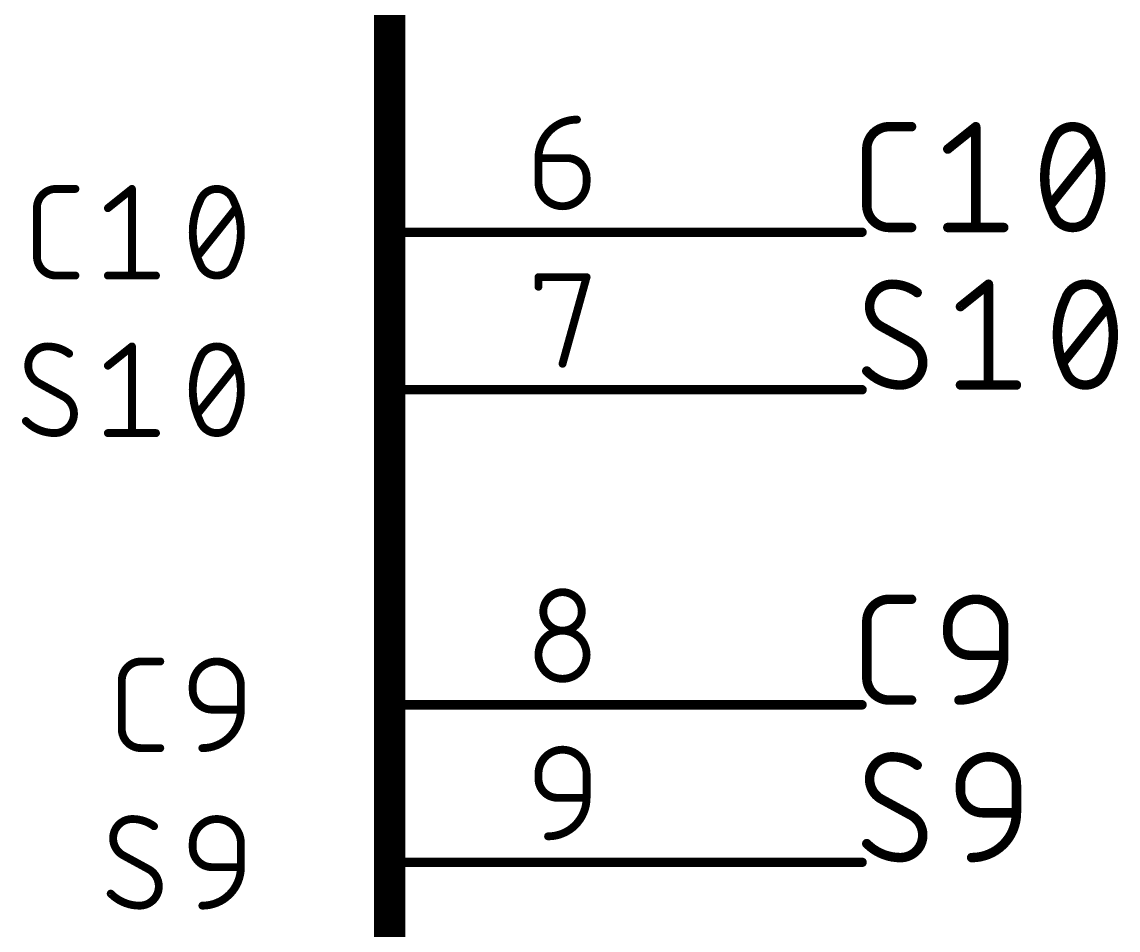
# Model space of a CAD drawing. Extents: x -75 to 101, y 0 to 115.
# Drawn here: x 82.97 to 100.65, y 75.11 to 89.75 of the extents above; entities that cross this region are included whole.
import ezdxf

# ---------------------------------------------------------------- set-up
doc = ezdxf.new("R2010")
doc.units = 0
for name, color, linetype in [('91', 122, 'CONTINUOUS'), ('94', 12, 'CONTINUOUS'), ('95', 251, 'CONTINUOUS')]:
    doc.layers.add(name, color=color, linetype=linetype)

msp = doc.modelspace()

# ---------------------------------------------------------------- linework, layer by layer
at = {"layer": '91', "const_width": 0.1524}
for points in [[(93.98, 86.36), (96.52, 86.36)], [(93.98, 83.82), (96.52, 83.82)], [(93.98, 78.74), (96.52, 78.74)], [(93.98, 76.2), (96.52, 76.2)]]:
    msp.add_lwpolyline(points, dxfattribs=at)
at = {"layer": '91', "const_width": 0.0762}
for points in [[(93.98, 86.3981, 1), (93.98, 86.3219)], [(96.52, 86.3219, 1), (96.52, 86.3981)], [(93.98, 83.8581, 1), (93.98, 83.7819)], [(96.52, 83.7819, 1), (96.52, 83.8581)], [(93.98, 78.7781, 1), (93.98, 78.7019)], [(96.52, 78.7019, 1), (96.52, 78.7781)], [(93.98, 76.2381, 1), (93.98, 76.1619)], [(96.52, 76.1619, 1), (96.52, 76.2381)]]:
    msp.add_lwpolyline(points, format="xyb", dxfattribs=at)
at = {"layer": '94'}
for points, const_width in [([(88.9, 104.14), (88.9, 7.62)], 0.508), ([(93.98, 86.36), (88.9, 86.36)], 0.1524), ([(93.98, 83.82), (88.9, 83.82)], 0.1524), ([(93.98, 78.74), (88.9, 78.74)], 0.1524), ([(93.98, 76.2), (88.9, 76.2)], 0.1524)]:
    msp.add_lwpolyline(points, dxfattribs=dict(at, const_width=const_width))
at = {"layer": '94', "const_width": 0.0762}
for points in [[(88.9, 86.3981, 1), (88.9, 86.3219)], [(93.98, 86.3219, 1), (93.98, 86.3981)], [(88.9, 83.8581, 1), (88.9, 83.7819)], [(93.98, 83.7819, 1), (93.98, 83.8581)], [(88.9, 78.7781, 1), (88.9, 78.7019)], [(93.98, 78.7019, 1), (93.98, 78.7781)], [(88.9, 76.2381, 1), (88.9, 76.1619)], [(93.98, 76.1619, 1), (93.98, 76.2381)]]:
    msp.add_lwpolyline(points, format="xyb", dxfattribs=at)
at = {"layer": '95'}
for points, const_width in [([(91.9212, 88.1761, 0.4142), (91.3003, 87.5552)], 0.127), ([(91.9212, 88.1444, 1), (91.9212, 88.2078)], 0.0635), ([(96.9574, 88.0618, 0.4142), (96.5962, 87.7006)], 0.1524), ([(96.9574, 88.0999, 1), (96.9574, 88.0237)], 0.0762), ([(96.9574, 88.0237, 1), (96.9574, 88.0999)], 0.0762), ([(97.3187, 88.0237, 1), (97.3187, 88.0999)], 0.0762), ([(98.3924, 88.0618, 1), (98.3162, 88.0618)], 0.0762), ([(98.3781, 88.032, 1), (98.3305, 88.0916)], 0.0762), ([(99.9174, 88.0618, 0.3205), (99.6013, 87.836)], 0.1524), ([(100.2335, 87.836, 0.3205), (99.9174, 88.0618)], 0.1524), ([(99.9174, 88.0999, 1), (99.9174, 88.0237)], 0.0762), ([(99.9174, 88.0237, 1), (99.9174, 88.0999)], 0.0762), ([(99.6013, 87.836, 0.1139), (99.4659, 87.249)], 0.1524), ([(99.5653, 87.8484, 1), (99.6374, 87.8237)], 0.0762), ([(99.6356, 87.8193, 1), (99.5671, 87.8527)], 0.0762), ([(100.369, 87.249, 0.1139), (100.2335, 87.836)], 0.1524), ([(100.2678, 87.8527, 1), (100.1993, 87.8193)], 0.0762), ([(100.1975, 87.8237, 1), (100.2696, 87.8484)], 0.0762), ([(96.6343, 87.7006, 1), (96.5581, 87.7006)], 0.0762), ([(96.5581, 87.7006, 1), (96.6343, 87.7006)], 0.0762), ([(97.8789, 87.7303, 1), (97.9266, 87.6708)], 0.0762), ([(100.3084, 87.6768, 1), (100.2489, 87.7244)], 0.0762), ([(91.3003, 87.587, 1), (91.3003, 87.5235)], 0.0635), ([(91.3321, 87.5552, 1), (91.2686, 87.5552)], 0.0635), ([(91.2686, 87.5552, 1), (91.3321, 87.5552)], 0.0635), ([(91.766, 87.587, 1), (91.766, 87.5235)], 0.0635), ([(92.0764, 87.2448, 0.4142), (91.766, 87.5552)], 0.127), ([(91.766, 87.5235, 1), (91.766, 87.587)], 0.0635), ([(91.3003, 87.1672, 1), (92.0764, 87.1672)], 0.127), ([(91.332, 87.1672, 1), (91.2685, 87.1672)], 0.0635), ([(91.2686, 87.1672, 1), (91.3321, 87.1672)], 0.0635), ([(92.1082, 87.2448, 1), (92.0447, 87.2448)], 0.0635), ([(92.0447, 87.2448, 1), (92.1082, 87.2448)], 0.0635), ([(92.1082, 87.1672, 1), (92.0447, 87.1672)], 0.0635), ([(92.0447, 87.1672, 1), (92.1082, 87.1672)], 0.0635), ([(99.4659, 87.249, 0.1139), (99.6013, 86.662)], 0.1524), ([(99.504, 87.249, 1), (99.4278, 87.249)], 0.0762), ([(99.4278, 87.249, 1), (99.504, 87.249)], 0.0762), ([(100.2335, 86.662, 0.1139), (100.369, 87.249)], 0.1524), ([(100.4071, 87.249, 1), (100.3309, 87.249)], 0.0762), ([(100.3309, 87.249, 1), (100.4071, 87.249)], 0.0762), ([(83.5205, 87.0585, 0.4142), (83.21, 86.7481)], 0.127), ([(83.5205, 87.0903, 1), (83.5205, 87.0268)], 0.0635), ([(83.5205, 87.0268, 1), (83.5205, 87.0902)], 0.0635), ([(83.8309, 87.0268, 1), (83.8309, 87.0903)], 0.0635), ([(84.7745, 87.0585, 1), (84.711, 87.0585)], 0.0635), ([(84.7626, 87.0337, 1), (84.723, 87.0833)], 0.0635), ([(86.1116, 87.0585, 0.3205), (85.84, 86.8645)], 0.127), ([(86.3833, 86.8645, 0.3205), (86.1116, 87.0585)], 0.127), ([(86.1116, 87.0902, 1), (86.1116, 87.0268)], 0.0635), ([(86.1116, 87.0268, 1), (86.1116, 87.0902)], 0.0635), ([(85.84, 86.8645, 0.1139), (85.7236, 86.36)], 0.127), ([(85.81, 86.8748, 1), (85.87, 86.8542)], 0.0635), ([(85.8685, 86.8506, 1), (85.8115, 86.8784)], 0.0635), ([(86.4118, 86.8784, 1), (86.3547, 86.8506)], 0.0635), ([(86.4997, 86.36, 0.1139), (86.3833, 86.8645)], 0.127), ([(86.3533, 86.8542, 1), (86.4133, 86.8748)], 0.0635), ([(96.5962, 86.7974, 0.4142), (96.9574, 86.4362)], 0.1524), ([(96.6343, 86.7974, 1), (96.5581, 86.7974)], 0.0762), ([(96.5581, 86.7974, 1), (96.6343, 86.7974)], 0.0762), ([(99.5264, 86.8212, 1), (99.5859, 86.7736)], 0.0762), ([(83.2418, 86.7481, 1), (83.1783, 86.7481)], 0.0635), ([(83.1783, 86.7481, 1), (83.2418, 86.7481)], 0.0635), ([(84.3349, 86.7728, 1), (84.3746, 86.7233)], 0.0635), ([(86.4469, 86.7282, 1), (86.3973, 86.7679)], 0.0635), ([(99.6013, 86.662, 0.3205), (99.9174, 86.4362)], 0.1524), ([(99.6374, 86.6743, 1), (99.5653, 86.6496)], 0.0762), ([(99.5671, 86.6453, 1), (99.6356, 86.6787)], 0.0762), ([(99.9174, 86.4362, 0.3205), (100.2335, 86.662)], 0.1524), ([(100.1993, 86.6787, 1), (100.2678, 86.6453)], 0.0762), ([(100.2696, 86.6496, 1), (100.1975, 86.6743)], 0.0762), ([(96.9574, 86.4743, 1), (96.9574, 86.3981)], 0.0762), ([(96.9574, 86.3981, 1), (96.9574, 86.4743)], 0.0762), ([(97.3187, 86.3981, 1), (97.3187, 86.4743)], 0.0762), ([(97.9028, 86.4743, 1), (97.9028, 86.3981)], 0.0762), ([(98.3162, 86.4362, 1), (98.3924, 86.4362)], 0.0762), ([(98.8059, 86.3981, 1), (98.8059, 86.4743)], 0.0762), ([(99.9174, 86.4743, 1), (99.9174, 86.3981)], 0.0762), ([(99.9174, 86.3981, 1), (99.9174, 86.4743)], 0.0762), ([(85.7553, 86.36, 1), (85.6918, 86.36)], 0.0635), ([(85.6918, 86.36, 1), (85.7553, 86.36)], 0.0635), ([(85.7236, 86.36, 0.1139), (85.84, 85.8555)], 0.127), ([(86.3833, 85.8555, 0.1139), (86.4997, 86.36)], 0.127), ([(86.5315, 86.36, 1), (86.468, 86.36)], 0.0635), ([(86.468, 86.36, 1), (86.5314, 86.36)], 0.0635), ([(83.21, 85.9719, 0.4142), (83.5205, 85.6615)], 0.127), ([(83.2418, 85.9719, 1), (83.1783, 85.9719)], 0.0635), ([(83.1783, 85.9719, 1), (83.2418, 85.9719)], 0.0635), ([(85.7764, 85.9918, 1), (85.826, 85.9521)], 0.0635), ([(85.84, 85.8555, 0.3205), (86.1116, 85.6615)], 0.127), ([(85.87, 85.8658, 1), (85.81, 85.8452)], 0.0635), ([(85.8115, 85.8416, 1), (85.8685, 85.8694)], 0.0635), ([(86.1116, 85.6615, 0.3205), (86.3833, 85.8555)], 0.127), ([(86.3547, 85.8694, 1), (86.4118, 85.8416)], 0.0635), ([(86.4133, 85.8452, 1), (86.3533, 85.8658)], 0.0635), ([(83.5205, 85.6933, 1), (83.5205, 85.6298)], 0.0635), ([(83.5205, 85.6298, 1), (83.5205, 85.6933)], 0.0635), ([(83.8309, 85.6298, 1), (83.8309, 85.6933)], 0.0635), ([(84.3547, 85.6933, 1), (84.3547, 85.6298)], 0.0635), ([(84.711, 85.6615, 1), (84.7745, 85.6615)], 0.0635), ([(85.1308, 85.6298, 1), (85.1308, 85.6933)], 0.0635), ([(86.1116, 85.6932, 1), (86.1116, 85.6298)], 0.0635), ([(86.1116, 85.6298, 1), (86.1116, 85.6932)], 0.0635), ([(91.3003, 85.6679, 1), (91.3003, 85.6043)], 0.0635), ([(91.3321, 85.6361, 1), (91.2686, 85.6361)], 0.0635), ([(92.107, 85.6276, 1), (92.0458, 85.6446)], 0.0635), ([(92.0764, 85.6043, 1), (92.0764, 85.6679)], 0.0635), ([(97.0026, 85.5218, 0.4142), (96.6414, 85.1606)], 0.1524), ([(97.409, 85.3863, 0.1623), (97.0026, 85.5218)], 0.1524), ([(97.0026, 85.5599, 1), (97.0026, 85.4837)], 0.0762), ([(97.0026, 85.4837, 1), (97.0026, 85.5599)], 0.0762), ([(98.5969, 85.5218, 1), (98.5207, 85.5218)], 0.0762), ([(98.5826, 85.492, 1), (98.535, 85.5516)], 0.0762), ([(100.1219, 85.5218, 0.3205), (99.8058, 85.296)], 0.1524), ([(100.438, 85.296, 0.3205), (100.1219, 85.5218)], 0.1524), ([(100.1219, 85.5599, 1), (100.1219, 85.4837)], 0.0762), ([(100.1219, 85.4837, 1), (100.1219, 85.5599)], 0.0762), ([(91.2686, 85.4809, 1), (91.3321, 85.4809)], 0.0635), ([(97.3861, 85.3559, 1), (97.4319, 85.4168)], 0.0762), ([(96.6414, 85.1606, 0.2656), (96.822, 84.8445)], 0.1524), ([(96.6795, 85.1606, 1), (96.6033, 85.1606)], 0.0762), ([(98.0834, 85.1903, 1), (98.131, 85.1308)], 0.0762), ([(99.8058, 85.296, 0.1139), (99.6703, 84.709)], 0.1524), ([(99.7698, 85.3084, 1), (99.8418, 85.2837)], 0.0762), ([(99.8401, 85.2793, 1), (99.7716, 85.3127)], 0.0762), ([(100.4722, 85.3127, 1), (100.4037, 85.2793)], 0.0762), ([(100.5735, 84.709, 0.1139), (100.438, 85.296)], 0.1524), ([(100.4019, 85.2837, 1), (100.474, 85.3084)], 0.0762), ([(100.5129, 85.1368, 1), (100.4534, 85.1844)], 0.0762), ([(96.6033, 85.1606, 1), (96.6795, 85.1606)], 0.0762), ([(96.8402, 84.8779, 1), (96.8037, 84.811)], 0.0762), ([(96.8026, 84.8116, 1), (96.8413, 84.8773)], 0.0762), ([(99.6703, 84.709, 0.1139), (99.8058, 84.122)], 0.1524), ([(99.7084, 84.709, 1), (99.6322, 84.709)], 0.0762), ([(99.6322, 84.709, 1), (99.7084, 84.709)], 0.0762), ([(100.438, 84.122, 0.1139), (100.5735, 84.709)], 0.1524), ([(100.6116, 84.709, 1), (100.5354, 84.709)], 0.0762), ([(100.5354, 84.709, 1), (100.6115, 84.709)], 0.0762), ([(83.3808, 84.5185, 0.4142), (83.0703, 84.2081)], 0.127), ([(83.73, 84.4021, 0.1623), (83.3808, 84.5185)], 0.127), ([(83.3808, 84.5502, 1), (83.3808, 84.4868)], 0.0635), ([(83.3808, 84.4867, 1), (83.3808, 84.5502)], 0.0635), ([(84.7745, 84.5185, 1), (84.711, 84.5185)], 0.0635), ([(84.7626, 84.4937, 1), (84.723, 84.5433)], 0.0635), ([(86.1116, 84.5185, 0.3205), (85.84, 84.3245)], 0.127), ([(86.3833, 84.3245, 0.3205), (86.1116, 84.5185)], 0.127), ([(86.1116, 84.5502, 1), (86.1116, 84.4868)], 0.0635), ([(86.1116, 84.4868, 1), (86.1116, 84.5502)], 0.0635), ([(97.338, 84.6064, 1), (97.2993, 84.5407)], 0.0762), ([(97.4993, 84.2574, 0.2656), (97.3187, 84.5735)], 0.1524), ([(97.3004, 84.5401, 1), (97.3369, 84.607)], 0.0762), ([(83.711, 84.3767, 1), (83.7491, 84.4275)], 0.0635), ([(85.84, 84.3245, 0.1139), (85.7236, 83.82)], 0.127), ([(85.81, 84.3348, 1), (85.87, 84.3142)], 0.0635), ([(85.8685, 84.3106, 1), (85.8115, 84.3384)], 0.0635), ([(86.4118, 84.3384, 1), (86.3547, 84.3106)], 0.0635), ([(86.4997, 83.82, 0.1139), (86.3833, 84.3245)], 0.127), ([(86.3533, 84.3142, 1), (86.4133, 84.3348)], 0.0635), ([(83.0703, 84.2081, 0.2656), (83.2255, 83.9364)], 0.127), ([(83.1021, 84.2081, 1), (83.0386, 84.2081)], 0.0635), ([(83.0386, 84.2081, 1), (83.1021, 84.2081)], 0.0635), ([(84.3349, 84.2328, 1), (84.3746, 84.1833)], 0.0635), ([(86.4469, 84.1882, 1), (86.3973, 84.2279)], 0.0635), ([(91.6578, 84.2476, 1), (91.7189, 84.2306)], 0.0635), ([(96.5962, 84.122, 0.2), (97.1381, 83.8962)], 0.1524), ([(96.6233, 84.1488, 1), (96.5691, 84.0951)], 0.0762), ([(97.1381, 83.8962, 0.4142), (97.4993, 84.2574)], 0.1524), ([(97.5374, 84.2574, 1), (97.4612, 84.2574)], 0.0762), ([(97.4612, 84.2574, 1), (97.5374, 84.2574)], 0.0762), ([(99.7309, 84.2812, 1), (99.7904, 84.2336)], 0.0762), ([(99.8058, 84.122, 0.3205), (100.1219, 83.8962)], 0.1524), ([(99.8418, 84.1343, 1), (99.7698, 84.1096)], 0.0762), ([(99.7716, 84.1053, 1), (99.8401, 84.1387)], 0.0762), ([(100.1219, 83.8962, 0.3205), (100.438, 84.122)], 0.1524), ([(100.4037, 84.1387, 1), (100.4722, 84.1053)], 0.0762), ([(100.474, 84.1096, 1), (100.4019, 84.1343)], 0.0762), ([(83.2407, 83.9643, 1), (83.2103, 83.9085)], 0.0635), ([(83.2094, 83.9091, 1), (83.2417, 83.9638)], 0.0635), ([(85.7553, 83.82, 1), (85.6918, 83.82)], 0.0635), ([(85.6918, 83.82, 1), (85.7553, 83.82)], 0.0635), ([(85.7236, 83.82, 0.1139), (85.84, 83.3155)], 0.127), ([(86.3833, 83.3155, 0.1139), (86.4997, 83.82)], 0.127), ([(86.5315, 83.82, 1), (86.468, 83.82)], 0.0635), ([(86.468, 83.82, 1), (86.5314, 83.82)], 0.0635), ([(97.1381, 83.9343, 1), (97.1381, 83.8581)], 0.0762), ([(97.1381, 83.8581, 1), (97.1381, 83.9343)], 0.0762), ([(98.1072, 83.9343, 1), (98.1072, 83.8581)], 0.0762), ([(98.5207, 83.8962, 1), (98.5969, 83.8962)], 0.0762), ([(99.0103, 83.8581, 1), (99.0103, 83.9343)], 0.0762), ([(100.1219, 83.9343, 1), (100.1219, 83.8581)], 0.0762), ([(100.1219, 83.8581, 1), (100.1219, 83.9343)], 0.0762), ([(83.8076, 83.4319, 0.2656), (83.6524, 83.7036)], 0.127), ([(83.6685, 83.7309, 1), (83.6363, 83.6762)], 0.0635), ([(83.6372, 83.6757, 1), (83.6676, 83.7315)], 0.0635), ([(83.4972, 83.1215, 0.4142), (83.8076, 83.4319)], 0.127), ([(83.8394, 83.4319, 1), (83.7759, 83.4319)], 0.0635), ([(83.7759, 83.4319, 1), (83.8394, 83.4319)], 0.0635), ([(85.7764, 83.4518, 1), (85.826, 83.4121)], 0.0635), ([(83.0315, 83.3155, 0.2), (83.4972, 83.1215)], 0.127), ([(83.0541, 83.3379, 1), (83.009, 83.2932)], 0.0635), ([(85.84, 83.3155, 0.3205), (86.1116, 83.1215)], 0.127), ([(85.87, 83.3258, 1), (85.81, 83.3052)], 0.0635), ([(85.8115, 83.3016, 1), (85.8685, 83.3294)], 0.0635), ([(86.1116, 83.1215, 0.3205), (86.3833, 83.3155)], 0.127), ([(86.3547, 83.3294, 1), (86.4118, 83.3016)], 0.0635), ([(86.4133, 83.3052, 1), (86.3533, 83.3258)], 0.0635), ([(83.4972, 83.1532, 1), (83.4972, 83.0897)], 0.0635), ([(83.4972, 83.0898, 1), (83.4972, 83.1532)], 0.0635), ([(84.3547, 83.1532, 1), (84.3547, 83.0897)], 0.0635), ([(84.711, 83.1215, 1), (84.7745, 83.1215)], 0.0635), ([(85.1308, 83.0897, 1), (85.1308, 83.1532)], 0.0635), ([(86.1116, 83.1532, 1), (86.1116, 83.0898)], 0.0635), ([(86.1116, 83.0898, 1), (86.1116, 83.1532)], 0.0635), ([(91.9988, 80.2457, 1), (91.3779, 80.2457)], 0.127), ([(96.9574, 80.4418, 0.4142), (96.5962, 80.0806)], 0.1524), ([(96.9574, 80.4799, 1), (96.9574, 80.4037)], 0.0762), ([(96.9574, 80.4037, 1), (96.9574, 80.4799)], 0.0762), ([(97.3187, 80.4037, 1), (97.3187, 80.4799)], 0.0762), ([(98.8059, 79.9902, 1), (97.9028, 79.9902)], 0.1524), ([(91.3779, 80.2457, 1), (91.9988, 80.2457)], 0.127), ([(91.4097, 80.2457, 1), (91.3462, 80.2457)], 0.0635), ([(91.3462, 80.2457, 1), (91.4097, 80.2457)], 0.0635), ([(91.967, 80.2457, 1), (92.0305, 80.2457)], 0.0635), ([(92.0306, 80.2457, 1), (91.9671, 80.2457)], 0.0635), ([(96.6343, 80.0806, 1), (96.5581, 80.0806)], 0.0762), ([(96.5581, 80.0806, 1), (96.6343, 80.0806)], 0.0762), ([(92.0764, 79.5472, 1), (91.3003, 79.5472)], 0.127), ([(97.9409, 79.9902, 1), (97.8647, 79.9902)], 0.0762), ([(97.8647, 79.9902, 1), (97.9409, 79.9902)], 0.0762), ([(97.9028, 79.8999, 0.4142), (98.264, 79.5387)], 0.1524), ([(97.9409, 79.8999, 1), (97.8647, 79.8999)], 0.0762), ([(97.8647, 79.8999, 1), (97.9409, 79.8999)], 0.0762), ([(98.844, 79.9902, 1), (98.7678, 79.9902)], 0.0762), ([(98.7678, 79.9902, 1), (98.844, 79.9902)], 0.0762), ([(91.3003, 79.5472, 1), (92.0764, 79.5472)], 0.127), ([(91.332, 79.5472, 1), (91.2685, 79.5472)], 0.0635), ([(91.2686, 79.5472, 1), (91.3321, 79.5472)], 0.0635), ([(92.1082, 79.5472, 1), (92.0447, 79.5472)], 0.0635), ([(92.0447, 79.5472, 1), (92.1082, 79.5472)], 0.0635), ([(98.0834, 78.8162, 0.4142), (98.8059, 79.5387)], 0.1524), ([(98.264, 79.5768, 1), (98.264, 79.5006)], 0.0762), ([(98.264, 79.5006, 1), (98.264, 79.5768)], 0.0762), ([(98.844, 79.5387, 1), (98.7678, 79.5387)], 0.0762), ([(98.7678, 79.5387, 1), (98.844, 79.5387)], 0.0762), ([(98.8059, 79.5006, 1), (98.8059, 79.5768)], 0.0762), ([(84.8893, 79.4385, 0.4142), (84.5789, 79.1281)], 0.127), ([(84.8893, 79.4703, 1), (84.8893, 79.4068)], 0.0635), ([(84.8893, 79.4068, 1), (84.8893, 79.4702)], 0.0635), ([(85.1998, 79.4068, 1), (85.1998, 79.4703)], 0.0635), ([(86.4997, 79.0504, 1), (85.7236, 79.0504)], 0.127), ([(96.5962, 79.1774, 0.4142), (96.9574, 78.8162)], 0.1524), ([(96.6343, 79.1774, 1), (96.5581, 79.1774)], 0.0762), ([(96.5581, 79.1774, 1), (96.6343, 79.1774)], 0.0762), ([(84.6106, 79.1281, 1), (84.5471, 79.1281)], 0.0635), ([(84.5471, 79.1281, 1), (84.6106, 79.1281)], 0.0635), ([(85.7553, 79.0504, 1), (85.6918, 79.0504)], 0.0635), ([(85.6918, 79.0504, 1), (85.7553, 79.0504)], 0.0635), ([(86.4679, 79.0504, 1), (86.5314, 79.0504)], 0.0635), ([(86.5315, 79.0504, 1), (86.468, 79.0504)], 0.0635), ([(85.7553, 78.9728, 1), (85.6918, 78.9728)], 0.0635), ([(85.6918, 78.9728, 1), (85.7553, 78.9728)], 0.0635), ([(85.7236, 78.9728, 0.4142), (86.034, 78.6624)], 0.127), ([(96.9574, 78.8543, 1), (96.9574, 78.7781)], 0.0762), ([(96.9574, 78.7781, 1), (96.9574, 78.8543)], 0.0762), ([(97.3187, 78.7781, 1), (97.3187, 78.8543)], 0.0762), ([(98.0834, 78.8543, 1), (98.0834, 78.7781)], 0.0762), ([(85.8788, 78.0415, 0.4142), (86.4997, 78.6624)], 0.127), ([(86.034, 78.6941, 1), (86.034, 78.6306)], 0.0635), ([(86.034, 78.6306, 1), (86.034, 78.6941)], 0.0635), ([(86.5315, 78.6624, 1), (86.468, 78.6624)], 0.0635), ([(86.468, 78.6624, 1), (86.5315, 78.6624)], 0.0635), ([(86.4997, 78.6306, 1), (86.4997, 78.6941)], 0.0635), ([(84.6106, 78.3519, 1), (84.5471, 78.3519)], 0.0635), ([(84.5471, 78.3519, 1), (84.6106, 78.3519)], 0.0635), ([(84.5789, 78.3519, 0.4142), (84.8893, 78.0415)], 0.127), ([(84.8893, 78.0733, 1), (84.8893, 78.0097)], 0.0635), ([(84.8893, 78.0097, 1), (84.8893, 78.0733)], 0.0635), ([(85.1998, 78.0097, 1), (85.1998, 78.0733)], 0.0635), ([(85.8788, 78.0733, 1), (85.8788, 78.0097)], 0.0635), ([(92.0764, 77.628, 1), (91.3003, 77.628)], 0.127), ([(97.0026, 77.9018, 0.4142), (96.6414, 77.5406)], 0.1524), ([(97.409, 77.7663, 0.1623), (97.0026, 77.9018)], 0.1524), ([(97.0026, 77.9399, 1), (97.0026, 77.8637)], 0.0762), ([(97.0026, 77.8637, 1), (97.0026, 77.9399)], 0.0762), ([(99.0103, 77.4502, 1), (98.1072, 77.4502)], 0.1524), ([(97.3861, 77.7359, 1), (97.4319, 77.7968)], 0.0762), ([(91.3321, 77.628, 1), (91.2686, 77.628)], 0.0635), ([(91.2686, 77.628, 1), (91.3321, 77.628)], 0.0635), ([(92.1082, 77.628, 1), (92.0447, 77.628)], 0.0635), ([(92.0447, 77.628, 1), (92.1082, 77.628)], 0.0635), ([(91.3003, 77.5504, 0.4142), (91.6107, 77.24)], 0.127), ([(91.3321, 77.5504, 1), (91.2686, 77.5504)], 0.0635), ([(91.2686, 77.5504, 1), (91.3321, 77.5504)], 0.0635), ([(96.6414, 77.5406, 0.2656), (96.822, 77.2245)], 0.1524), ([(96.6795, 77.5406, 1), (96.6033, 77.5406)], 0.0762), ([(96.6033, 77.5406, 1), (96.6795, 77.5406)], 0.0762), ([(98.1453, 77.4502, 1), (98.0691, 77.4502)], 0.0762), ([(98.0691, 77.4502, 1), (98.1453, 77.4502)], 0.0762), ([(99.0484, 77.4502, 1), (98.9722, 77.4502)], 0.0762), ([(98.9722, 77.4502, 1), (99.0484, 77.4502)], 0.0762), ([(91.4555, 76.6191, 0.4142), (92.0764, 77.24)], 0.127), ([(91.6107, 77.2717, 1), (91.6107, 77.2082)], 0.0635), ([(91.6107, 77.2082, 1), (91.6107, 77.2717)], 0.0635), ([(92.1082, 77.24, 1), (92.0447, 77.24)], 0.0635), ([(92.0447, 77.24, 1), (92.1082, 77.24)], 0.0635), ([(92.0764, 77.2082, 1), (92.0764, 77.2717)], 0.0635), ([(96.8402, 77.2579, 1), (96.8037, 77.191)], 0.0762), ([(96.8026, 77.1916, 1), (96.8413, 77.2573)], 0.0762), ([(98.1072, 77.3599, 0.4142), (98.4685, 76.9987)], 0.1524), ([(98.1453, 77.3599, 1), (98.0691, 77.3599)], 0.0762), ([(98.0691, 77.3599, 1), (98.1453, 77.3599)], 0.0762), ([(84.7496, 76.8985, 0.4142), (84.4392, 76.5881)], 0.127), ([(85.0989, 76.7821, 0.1623), (84.7496, 76.8985)], 0.127), ([(84.7496, 76.9302, 1), (84.7496, 76.8668)], 0.0635), ([(84.7496, 76.8667, 1), (84.7496, 76.9302)], 0.0635), ([(86.4997, 76.5104, 1), (85.7236, 76.5104)], 0.127), ([(97.338, 76.9864, 1), (97.2993, 76.9207)], 0.0762), ([(97.4993, 76.6374, 0.2656), (97.3187, 76.9535)], 0.1524), ([(97.3004, 76.9201, 1), (97.3369, 76.987)], 0.0762), ([(98.2878, 76.2762, 0.4142), (99.0103, 76.9987)], 0.1524), ([(98.4685, 77.0368, 1), (98.4685, 76.9606)], 0.0762), ([(98.4685, 76.9606, 1), (98.4685, 77.0368)], 0.0762), ([(99.0484, 76.9987, 1), (98.9722, 76.9987)], 0.0762), ([(98.9722, 76.9987, 1), (99.0484, 76.9987)], 0.0762), ([(99.0103, 76.9606, 1), (99.0103, 77.0368)], 0.0762), ([(85.0798, 76.7567, 1), (85.1179, 76.8075)], 0.0635), ([(84.4709, 76.5881, 1), (84.4074, 76.5881)], 0.0635), ([(84.4074, 76.5881, 1), (84.4709, 76.5881)], 0.0635), ([(84.4392, 76.5881, 0.2656), (84.5944, 76.3164)], 0.127), ([(85.7553, 76.5104, 1), (85.6918, 76.5104)], 0.0635), ([(86.5315, 76.5104, 1), (86.468, 76.5104)], 0.0635), ([(91.4555, 76.6509, 1), (91.4555, 76.5874)], 0.0635), ([(96.5962, 76.502, 0.2), (97.1381, 76.2762)], 0.1524), ([(96.6233, 76.5288, 1), (96.5691, 76.4751)], 0.0762), ([(97.1381, 76.2762, 0.4142), (97.4993, 76.6374)], 0.1524), ([(97.5374, 76.6374, 1), (97.4612, 76.6374)], 0.0762), ([(97.4612, 76.6374, 1), (97.5374, 76.6374)], 0.0762), ([(85.6918, 76.5104, 1), (85.7553, 76.5104)], 0.0635), ([(85.7553, 76.4328, 1), (85.6918, 76.4328)], 0.0635), ([(85.6918, 76.4328, 1), (85.7553, 76.4328)], 0.0635), ([(85.7236, 76.4328, 0.4142), (86.034, 76.1224)], 0.127), ([(86.4679, 76.5104, 1), (86.5314, 76.5104)], 0.0635), ([(84.6096, 76.3443, 1), (84.5792, 76.2885)], 0.0635), ([(84.5783, 76.2891, 1), (84.6105, 76.3438)], 0.0635), ([(97.1381, 76.3143, 1), (97.1381, 76.2381)], 0.0762), ([(97.1381, 76.2381, 1), (97.1381, 76.3143)], 0.0762), ([(98.2878, 76.3143, 1), (98.2878, 76.2381)], 0.0762), ([(85.0374, 76.1109, 1), (85.0051, 76.0562)], 0.0635), ([(85.1765, 75.8119, 0.2656), (85.0213, 76.0836)], 0.127), ([(85.006, 76.0557, 1), (85.0365, 76.1115)], 0.0635), ([(85.8788, 75.5015, 0.4142), (86.4997, 76.1224)], 0.127), ([(86.034, 76.1541, 1), (86.034, 76.0906)], 0.0635), ([(86.034, 76.0906, 1), (86.034, 76.1541)], 0.0635), ([(86.5315, 76.1224, 1), (86.468, 76.1224)], 0.0635), ([(86.468, 76.1224, 1), (86.5315, 76.1224)], 0.0635), ([(86.4997, 76.0906, 1), (86.4997, 76.1541)], 0.0635), ([(84.866, 75.5015, 0.4142), (85.1765, 75.8119)], 0.127), ([(85.2082, 75.8119, 1), (85.1447, 75.8119)], 0.0635), ([(84.4004, 75.6955, 0.2), (84.866, 75.5015)], 0.127), ([(84.4229, 75.7179, 1), (84.3778, 75.6732)], 0.0635), ([(85.1447, 75.8119, 1), (85.2082, 75.8119)], 0.0635), ([(84.866, 75.5333, 1), (84.866, 75.4698)], 0.0635), ([(84.866, 75.4698, 1), (84.866, 75.5332)], 0.0635), ([(85.8788, 75.5333, 1), (85.8788, 75.4698)], 0.0635)]:
    msp.add_lwpolyline(points, format="xyb", dxfattribs=dict(at, const_width=const_width))
for points, const_width in [([(96.9574, 88.0618), (97.3187, 88.0618)], 0.1524), ([(97.9028, 87.7006), (98.3543, 88.0618)], 0.1524), ([(98.3543, 88.0618), (98.3543, 86.4362)], 0.1524), ([(96.5962, 86.7974), (96.5962, 87.7006)], 0.1524), ([(99.5562, 86.7974), (100.2787, 87.7006)], 0.1524), ([(91.3003, 87.5552), (91.766, 87.5552)], 0.127), ([(91.3003, 87.1672), (91.3003, 87.5552)], 0.127), ([(92.0764, 87.2448), (92.0764, 87.1672)], 0.127), ([(83.5205, 87.0585), (83.8309, 87.0585)], 0.127), ([(84.3547, 86.7481), (84.7428, 87.0585)], 0.127), ([(84.7428, 87.0585), (84.7428, 85.6615)], 0.127), ([(83.21, 85.9719), (83.21, 86.7481)], 0.127), ([(85.8012, 85.9719), (86.4221, 86.7481)], 0.127), ([(97.3187, 86.4362), (96.9574, 86.4362)], 0.1524), ([(97.9028, 86.4362), (98.8059, 86.4362)], 0.1524), ([(83.8309, 85.6615), (83.5205, 85.6615)], 0.127), ([(84.3547, 85.6615), (85.1308, 85.6615)], 0.127), ([(91.3003, 85.4809), (91.3003, 85.6361)], 0.127), ([(91.3003, 85.6361), (92.0764, 85.6361)], 0.127), ([(92.0764, 85.6361), (91.6884, 84.2391)], 0.127), ([(98.1072, 85.1606), (98.5588, 85.5218)], 0.1524), ([(98.5588, 85.5218), (98.5588, 83.8962)], 0.1524), ([(99.7606, 84.2574), (100.4831, 85.1606)], 0.1524), ([(97.3187, 84.5735), (96.822, 84.8445)], 0.1524), ([(84.3547, 84.2081), (84.7428, 84.5185)], 0.127), ([(84.7428, 84.5185), (84.7428, 83.1215)], 0.127), ([(85.8012, 83.4319), (86.4221, 84.2081)], 0.127), ([(83.6524, 83.7036), (83.2255, 83.9364)], 0.127), ([(98.1072, 83.8962), (99.0103, 83.8962)], 0.1524), ([(84.3547, 83.1215), (85.1308, 83.1215)], 0.127), ([(96.9574, 80.4418), (97.3187, 80.4418)], 0.1524), ([(96.5962, 79.1774), (96.5962, 80.0806)], 0.1524), ([(97.9028, 79.8999), (97.9028, 79.9902)], 0.1524), ([(98.8059, 79.9902), (98.8059, 79.5387)], 0.1524), ([(98.8059, 79.5387), (98.264, 79.5387)], 0.1524), ([(84.8893, 79.4385), (85.1998, 79.4385)], 0.127), ([(84.5789, 78.3519), (84.5789, 79.1281)], 0.127), ([(85.7236, 78.9728), (85.7236, 79.0504)], 0.127), ([(86.4997, 79.0504), (86.4997, 78.6624)], 0.127), ([(97.3187, 78.8162), (96.9574, 78.8162)], 0.1524), ([(86.4997, 78.6624), (86.034, 78.6624)], 0.127), ([(85.1998, 78.0415), (84.8893, 78.0415)], 0.127), ([(91.3003, 77.5504), (91.3003, 77.628)], 0.127), ([(92.0764, 77.628), (92.0764, 77.24)], 0.127), ([(98.1072, 77.3599), (98.1072, 77.4502)], 0.1524), ([(99.0103, 77.4502), (99.0103, 76.9987)], 0.1524), ([(92.0764, 77.24), (91.6107, 77.24)], 0.127), ([(97.3187, 76.9535), (96.822, 77.2245)], 0.1524), ([(99.0103, 76.9987), (98.4685, 76.9987)], 0.1524), ([(85.7236, 76.4328), (85.7236, 76.5104)], 0.127), ([(86.4997, 76.5104), (86.4997, 76.1224)], 0.127), ([(85.0213, 76.0836), (84.5944, 76.3164)], 0.127), ([(86.4997, 76.1224), (86.034, 76.1224)], 0.127)]:
    msp.add_lwpolyline(points, dxfattribs=dict(at, const_width=const_width))

doc.saveas('drawing.dxf')
